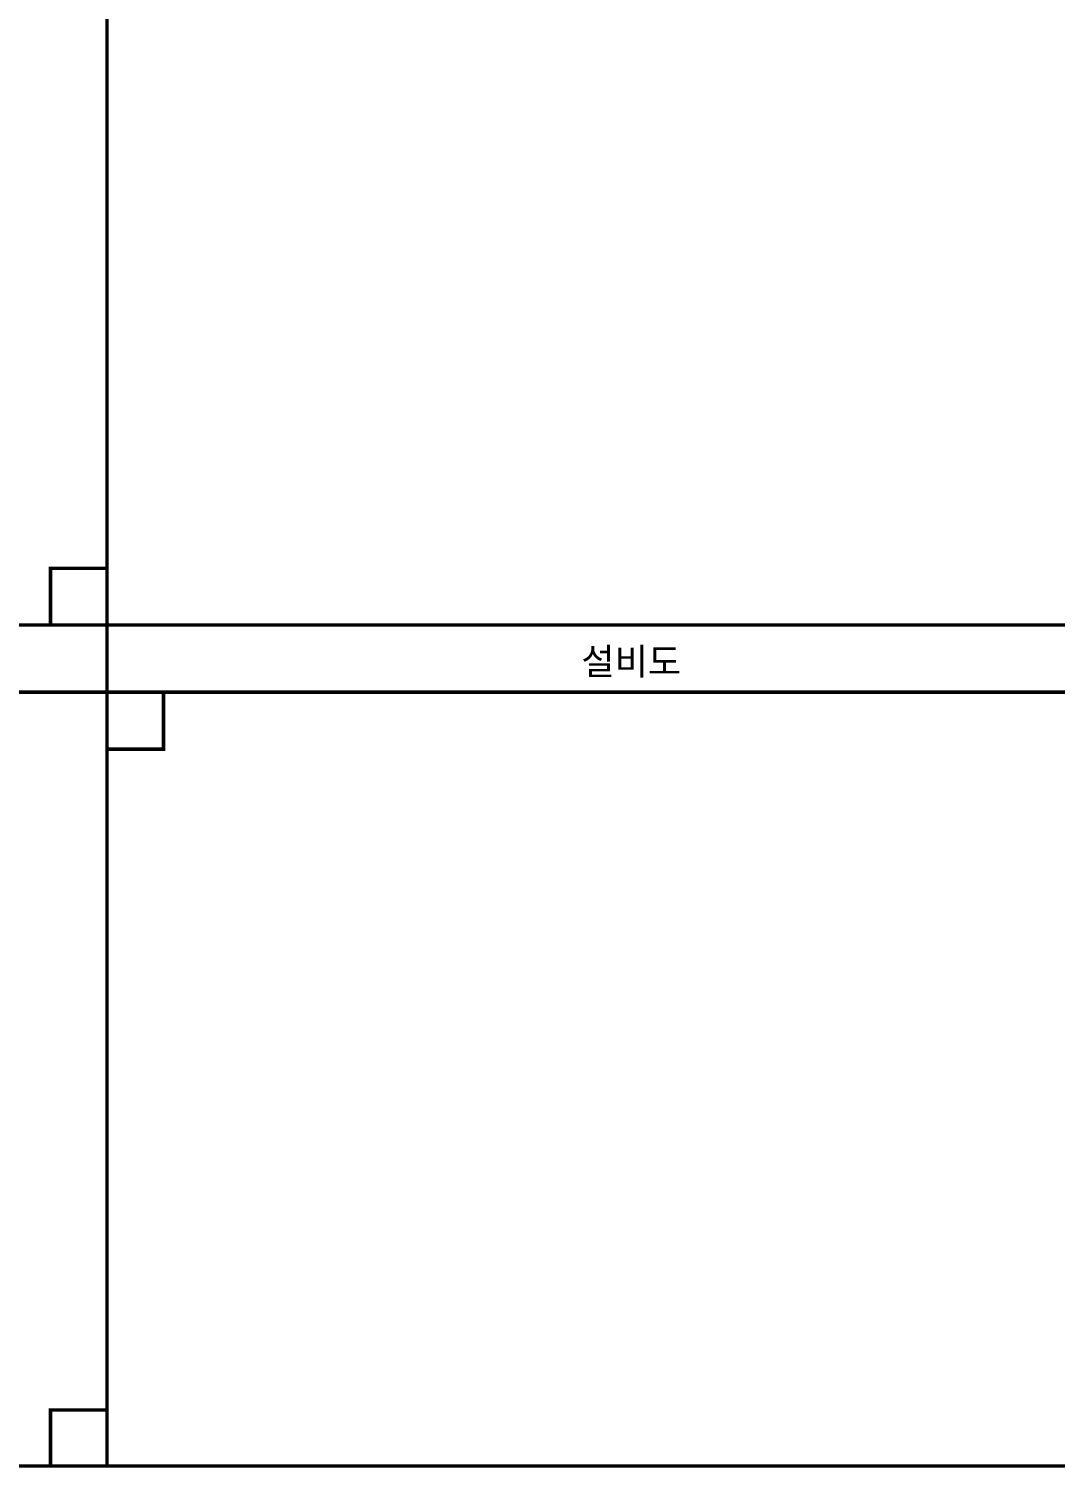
# Model space of a CAD drawing. Header units: inches. Extents: x 47110 to 276445, y 19043 to 183074.
# Drawn here: x 160599 to 197462, y 92207 to 143920 of the extents above; entities that cross this region are included whole.
import ezdxf
from ezdxf.enums import TextEntityAlignment as Align

# ---------------------------------------------------------------- set-up
doc = ezdxf.new("R2010")
doc.units = ezdxf.units.IN
doc.header["$LTSCALE"] = 50
doc.header["$MEASUREMENT"] = 0
doc.styles.add('맑은고딕', font='malgun.ttf')

msp = doc.modelspace()

# ---------------------------------------------------------------- linework, layer by layer
at = {"color": 32, "true_color": 0xcd6928, "const_width": 121.7664609}
for points in [[(163406.9909471, 182978.5947295), (163406.9909471, 92284.8381913)], [(161377.5499328, 122504.6193854), (161377.5499328, 124534.0603997), (163406.9909471, 124534.0603997)], [(125748.1330942, 122504.6193854), (276383.5645057, 122504.6193854)], [(125748.1330942, 120086.4966462), (276383.5645057, 120086.4966462)], [(165436.4319614, 120069.2901682), (165436.4319614, 118039.8491539), (163406.9909471, 118039.8491539)], [(161377.5499328, 92267.6317133), (161377.5499328, 94297.0727276), (163406.9909471, 94297.0727276)], [(125748.1330942, 92284.8381913), (276383.5645057, 92284.8381913)]]:
    msp.add_lwpolyline(points, dxfattribs=at)

# ---------------------------------------------------------------- texts
at = {"color": 7, "style": '맑은고딕'}
msp.add_text('설비도', height=953.10310984, dxfattribs=at).set_placement((182236.4198735, 121189.9309362), align=Align.MIDDLE_CENTER)

doc.saveas('drawing.dxf')
